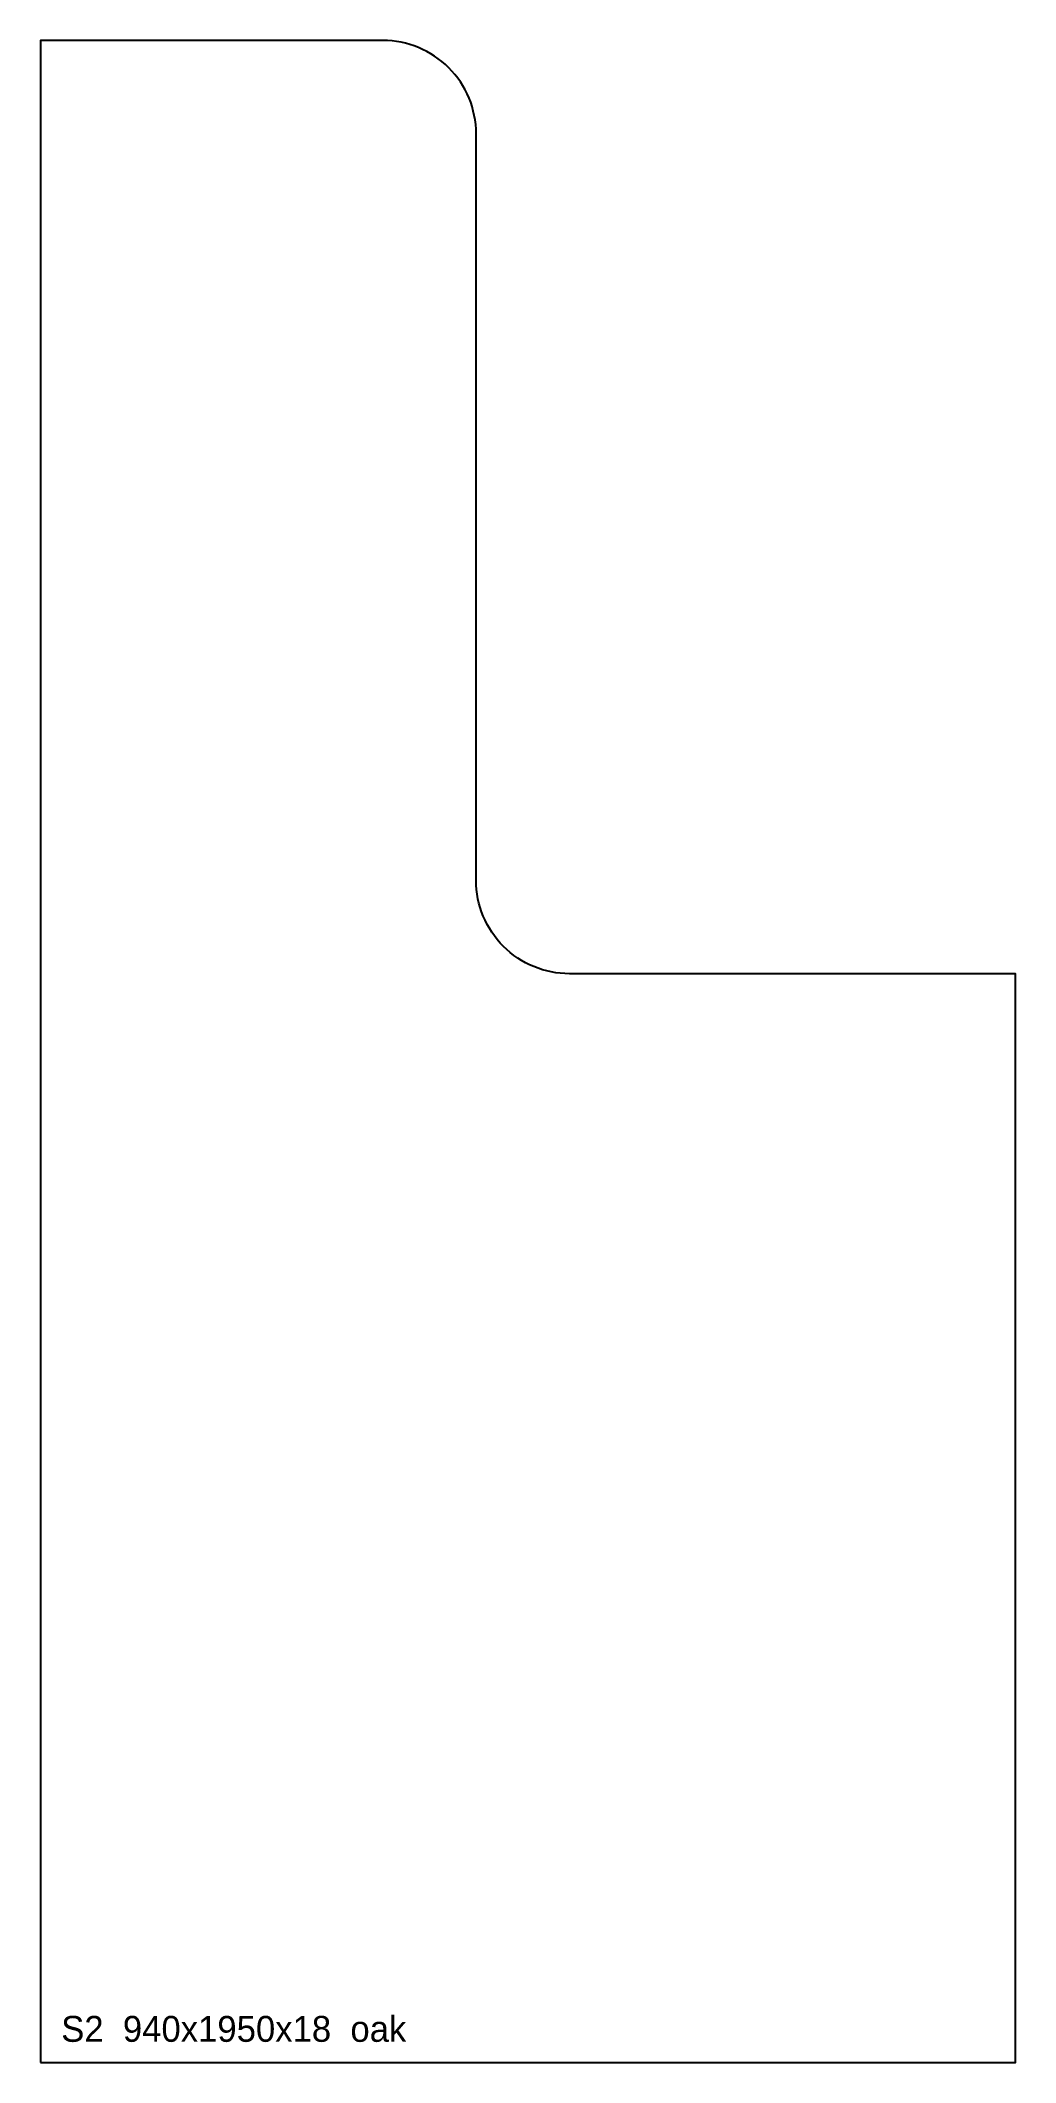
# Model space of a CAD drawing. Header units: millimetres. Extents: x 0 to 940, y 0 to 1950.
import ezdxf

# ---------------------------------------------------------------- set-up
doc = ezdxf.new("R2010")
doc.units = ezdxf.units.MM
doc.layers.add('CUT', color=1, linetype='Continuous')
doc.layers.add('TEXT', color=7, linetype='Continuous')

msp = doc.modelspace()

# ---------------------------------------------------------------- linework, layer by layer
at = {"layer": 'CUT'}
msp.add_lwpolyline([(0, 0), (940, 0), (940, 1050), (510, 1050, -0.414214), (420, 1140), (420, 1860, 0.414214), (330, 1950), (0, 1950)], format="xyb", close=True, dxfattribs=at)

# ---------------------------------------------------------------- texts
at = {"layer": 'TEXT'}
msp.add_text('S2  940x1950x18  oak', height=25, dxfattribs=at).set_placement((20, 20))

doc.saveas('drawing.dxf')
